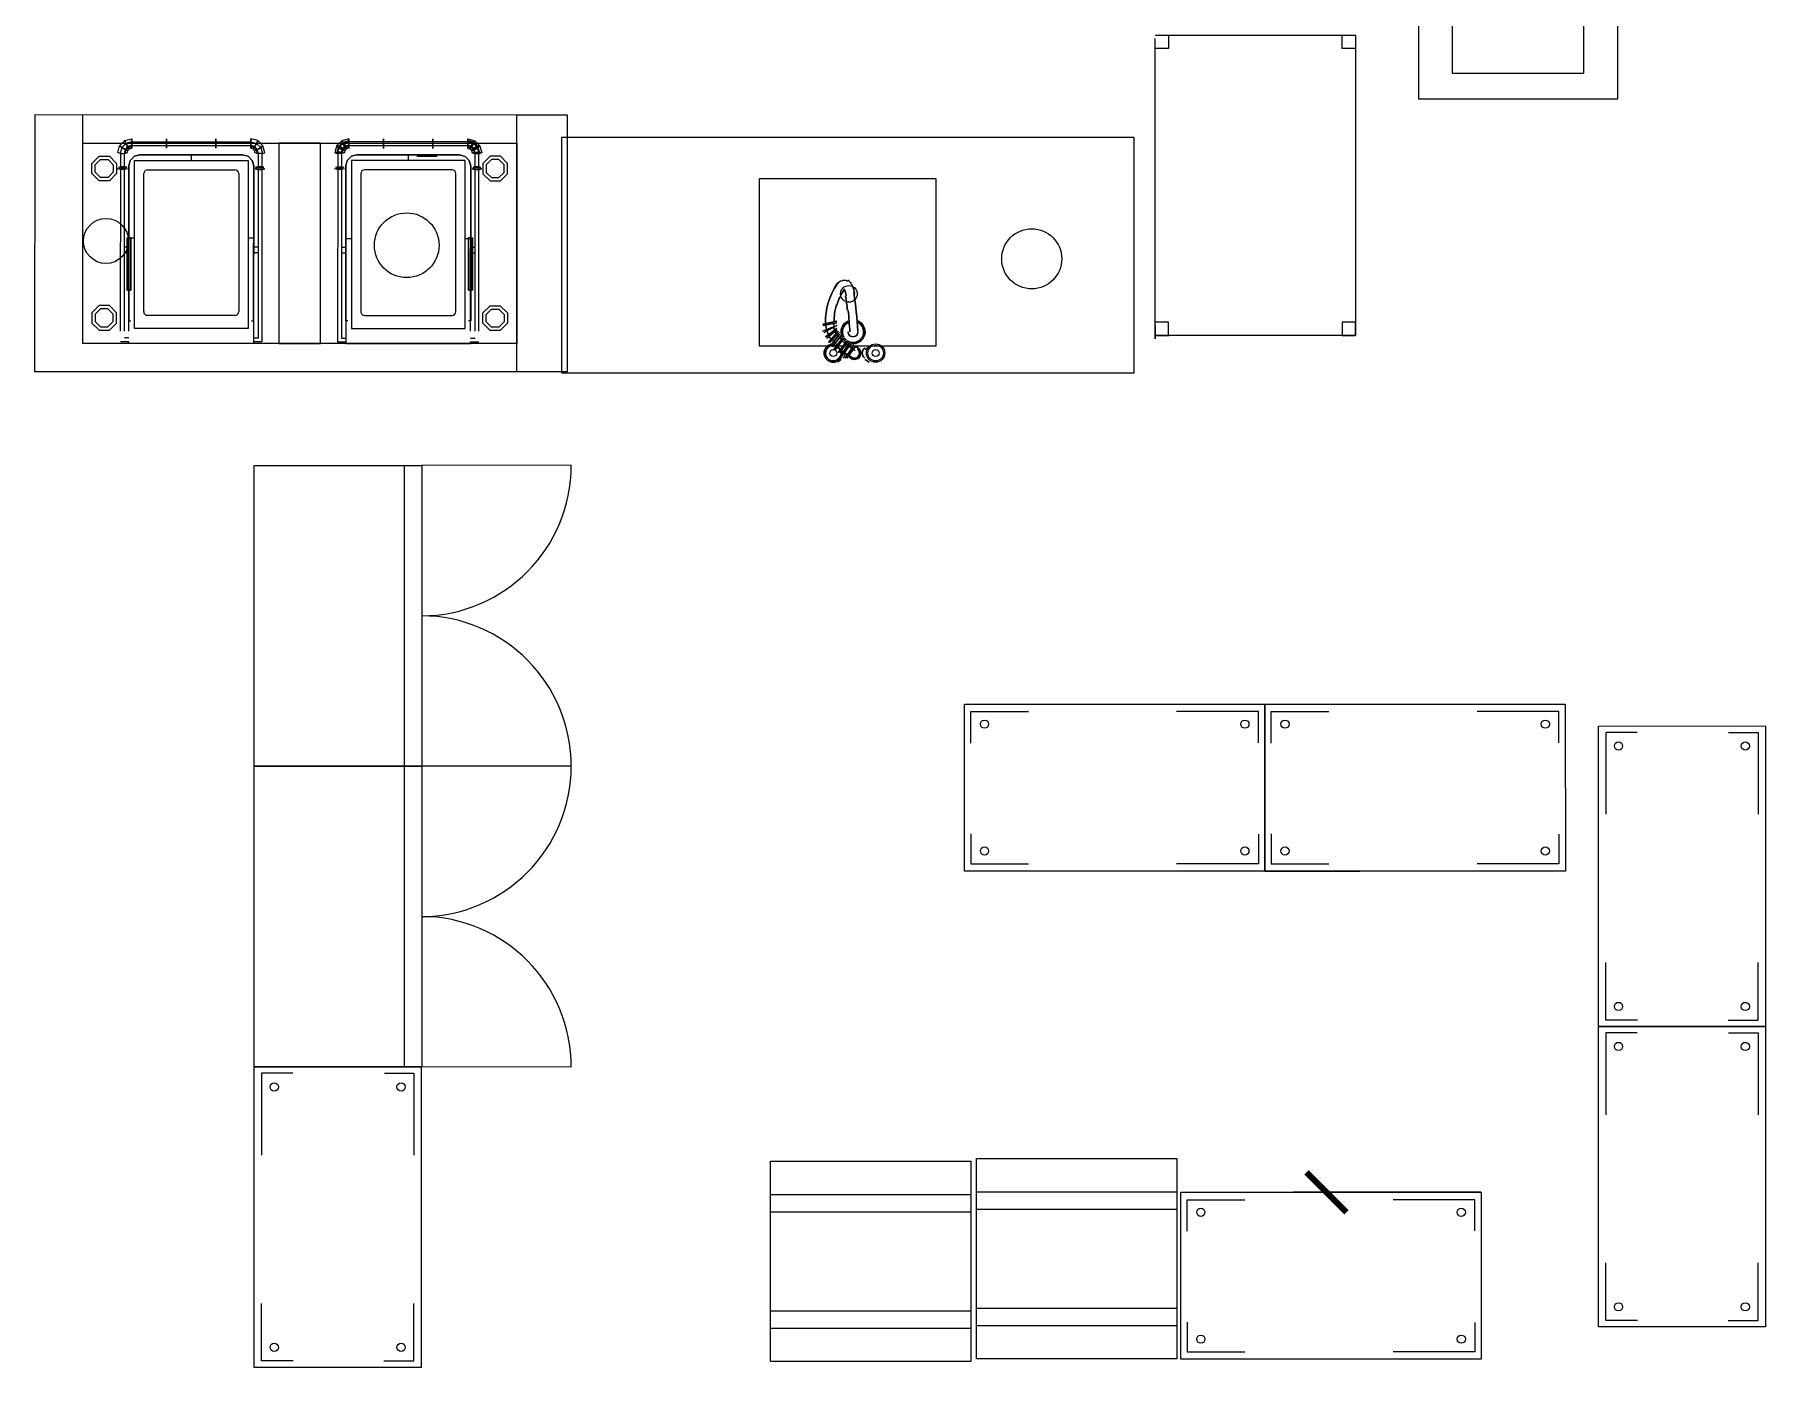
# Model space of a CAD drawing. Header units: millimetres. Extents: x -217756 to 263180, y 55413 to 130608.
# Drawn here: x -205318 to -200134, y 106903 to 110895 of the extents above; entities that cross this region are included whole.
import ezdxf

# ---------------------------------------------------------------- set-up
doc = ezdxf.new("R2010")
doc.units = ezdxf.units.MM
doc.layers.add('ТХ', color=7, linetype='Continuous')
doc.layers.add('ТХ_сантехника', color=132, linetype='Continuous')
doc.layers.add('ТХ_пищеблок', color=30, linetype='Continuous', lineweight=20)
doc.layers.add('ТХ_привязка ТХ', color=7, linetype='Continuous', true_color=0x163d5c)

# ---------------------------------------------------------------- blocks, each defined once
blk = doc.blocks.new('смеситель короткий')
for p, q in [((42, 21), (0, 25)), ((24.9, 13.6), (39.8, 13.6)), ((24.9, -13.6), (24.9, 13.6)), ((104.4, 11.1), (51.5, 17.7)), ((0, -25), (42, -21)), ((39.8, -13.6), (24.9, -13.6)), ((51.5, -17.7), (104.4, -11.1))]:
    blk.add_line(p, q)
for centre, major_axis, start_param, end_param in [((0, 0), (-17.7, 17.7), -0.785398, 2.356194), ((39.8, 0), (9.62, 9.62), 3.926991, 7.068583), ((40.1, 0), (-14.9, 14.9), -1.35736, -0.875625), ((40.1, 0), (14.9, 14.9), 4.498953, 6.496621), ((103, 0), (7.91, 7.91), 4.051589, 6.943986), ((40.1, 0), (14.9, 14.9), 4.017217, 4.498953)]:
    blk.add_ellipse(centre, major_axis=major_axis, ratio=1, start_param=start_param, end_param=end_param)
blk = doc.blocks.new('раковина')
at = {"layer": 'ТХ_сантехника'}
for points in [[(968510.2, -25225.6), (968510.4, -23804), (968010.4, -23804), (968010.2, -25225.6)], [(968425.2, -25160.6), (968425.4, -23869), (968095.4, -23869), (968095.2, -25160.6)]]:
    blk.add_lwpolyline(points, close=True, dxfattribs=at)
at = {"layer": 'ТХ_сантехника', "ltscale": 100, "xscale": -1, "rotation": 180}
blk.add_blockref('смеситель короткий', (968072.1, -24264.8), dxfattribs=at)
at = {"layer": 'ТХ_сантехника', "ltscale": 100}
blk.add_blockref('смеситель короткий', (968072.1, -24712.7), dxfattribs=at)
blk = doc.blocks.new('*U437')
at = {"layer": 'ТХ_пищеблок'}
for p, q in [((434410.7, -272062.6, -3.6), (435010.7, -272062.6, -3.6)), ((434410.7, -272114.1, -3.6), (435010.7, -272114.1, -3.6)), ((434410.7, -272411.1, -3.6), (435010.7, -272411.1, -3.6)), ((434410.7, -272462.6, -3.6), (435010.7, -272462.6, -3.6))]:
    blk.add_line(p, q, dxfattribs=at)
at = {"layer": 'ТХ_пищеблок', "elevation": -3.6, "flags": 128}
blk.add_lwpolyline([(434410.7, -272562.6), (434410.7, -271962.6), (435010.7, -271962.6), (435010.7, -272562.6)], close=True, dxfattribs=at)
blk = doc.blocks.new('*U438')
at = {"layer": 'ТХ_пищеблок'}
for p, q in [((434410.7, -272062.6, -3.6), (435010.7, -272062.6, -3.6)), ((434410.7, -272114.1, -3.6), (435010.7, -272114.1, -3.6)), ((434410.7, -272411.1, -3.6), (435010.7, -272411.1, -3.6)), ((434410.7, -272462.6, -3.6), (435010.7, -272462.6, -3.6))]:
    blk.add_line(p, q, dxfattribs=at)
at = {"layer": 'ТХ_пищеблок', "elevation": -3.6, "flags": 128}
blk.add_lwpolyline([(434410.7, -272562.6), (434410.7, -271962.6), (435010.7, -271962.6), (435010.7, -272562.6)], close=True, dxfattribs=at)
blk = doc.blocks.new('_ArchTick')
at = {"color": 0, "linetype": 'ByBlock', "const_width": 0.15}
blk.add_lwpolyline([(-0.5, -0.5), (0.5, 0.5)], dxfattribs=at)

msp = doc.modelspace()

# ---------------------------------------------------------------- linework, layer by layer
at = {"layer": 'ТХ_пищеблок'}
for p, q in [((-201961.9, 110893.5), (-201361.9, 110893.5)), ((-201961.9, 110893.5), (-201921.9, 110893.5)), ((-201961.9, 109983.5), (-201961.9, 110883.5)), ((-201961.9, 110843.5), (-201961.9, 110883.5)), ((-201921.9, 110893.5), (-201921.9, 110853.5)), ((-201401.9, 110893.4), (-201361.9, 110893.5)), ((-201401.9, 110853.4), (-201401.9, 110893.4)), ((-201361.9, 110893.5), (-201361.9, 109993.5)), ((-201361.9, 110893.5), (-201361.9, 110853.5)), ((-201921.9, 110853.5), (-201961.9, 110853.5)), ((-201361.9, 110853.5), (-201401.9, 110853.4)), ((-205317.4, 110655.4), (-205317.7, 109885.4)), ((-205317.4, 110655.4), (-203722.4, 110654.8)), ((-205173.5, 110570.4), (-205173.4, 110655.4)), ((-203873.7, 109884.9), (-203873.4, 110654.9)), ((-203873.4, 110654.9), (-203722.4, 110654.8)), ((-203722.4, 110654.8), (-203722.7, 109884.8)), ((-203722.4, 110654.8), (-203722.7, 109884.8)), ((-205173.7, 109970.4), (-205173.5, 110570.4)), ((-205173.5, 110570.4), (-203873.5, 110569.9)), ((-205026.3, 110573.8, -770.2), (-204670.7, 110573.7, -770.2)), ((-204585.9, 110570.2), (-204586.1, 109970.2)), ((-204461.1, 110570.1), (-204585.9, 110570.2)), ((-204461.3, 109970.1), (-204461.1, 110570.1)), ((-204020.7, 110573.5, -770.2), (-204376.3, 110573.6, -770.2)), ((-203873.5, 110569.9), (-203873.7, 109969.9)), ((-205145.9, 110509.4, 140), (-205124.2, 110531.1, 140)), ((-205135.9, 110505.3), (-205120.1, 110521.1)), ((-205124.2, 110531.1, 140), (-205093.6, 110531.1, 140)), ((-205120.1, 110521.1), (-205097.8, 110521.1)), ((-205097.8, 110521.1), (-205082, 110505.3)), ((-205093.6, 110531.1, 140), (-205072, 110509.4, 140)), ((-205060.1, 110007.2, -770.2), (-205059.9, 110540.3, -770.2)), ((-205048.9, 110007.2, -770.2), (-205048.7, 110540.3, -770.2)), ((-205031.2, 110518.2, -302.6), (-205035.5, 110501.9, -302.6)), ((-205035.5, 110501.9, -770.2), (-205031.2, 110518.2, -770.2)), ((-205018.6, 110530.8, -302.6), (-205031.2, 110518.2, -302.6)), ((-205031.2, 110518.2, -770.2), (-205018.6, 110530.8, -770.2)), ((-205026.3, 110562.6, -770.2), (-204670.7, 110562.5, -770.2)), ((-205018.9, 110015.1, -770.2), (-205018.7, 110518.4, -770.2)), ((-205018.7, 110518.4, -770.2), (-204678.3, 110518.3, -770.2)), ((-205002.2, 110535.2, -302.6), (-205018.6, 110530.8, -302.6)), ((-205018.6, 110530.8, -770.2), (-205002.2, 110535.2, -770.2)), ((-204694.8, 110535.1, -302.6), (-205002.2, 110535.2, -302.6)), ((-205002.2, 110535.2, -770.2), (-204694.8, 110535.1, -770.2)), ((-204848.5, 110535.1, -695.1), (-204848.5, 110518.3, -695.1)), ((-204678.4, 110530.7, -302.6), (-204694.8, 110535.1, -302.6)), ((-204694.8, 110535.1, -770.2), (-204678.4, 110530.7, -770.2)), ((-204678.3, 110518.3, -770.2), (-204678.5, 110015, -770.2)), ((-204665.8, 110518.1, -302.6), (-204678.4, 110530.7, -302.6)), ((-204678.4, 110530.7, -770.2), (-204665.8, 110518.1, -770.2)), ((-204661.5, 110501.7, -302.6), (-204665.8, 110518.1, -302.6)), ((-204665.8, 110518.1, -770.2), (-204661.5, 110501.7, -770.2)), ((-204648.3, 110540.1, -770.2), (-204648.5, 109986.4, -770.2)), ((-204637.1, 110540.1, -770.2), (-204637.3, 109975.2, -770.2)), ((-204409.9, 110540, -770.2), (-204410.1, 109975.1, -770.2)), ((-204398.7, 110540, -770.2), (-204398.9, 109986.3, -770.2)), ((-204385.5, 110501.6, -302.6), (-204381.2, 110518, -302.6)), ((-204381.2, 110518, -770.2), (-204385.5, 110501.6, -770.2)), ((-204381.2, 110518, -302.6), (-204368.6, 110530.6, -302.6)), ((-204368.6, 110530.6, -770.2), (-204381.2, 110518, -770.2)), ((-204020.7, 110562.3, -770.2), (-204376.3, 110562.4, -770.2)), ((-204368.7, 110518.2, -770.2), (-204368.9, 110014.9, -770.2)), ((-204028.3, 110518, -770.2), (-204368.7, 110518.2, -770.2)), ((-204368.6, 110530.6, -302.6), (-204352.2, 110535, -302.6)), ((-204352.2, 110535, -770.2), (-204368.6, 110530.6, -770.2)), ((-204352.2, 110535, -302.6), (-204044.8, 110534.8, -302.6)), ((-204044.8, 110534.8, -770.2), (-204352.2, 110535, -770.2)), ((-204198.5, 110534.9, -695.1), (-204198.5, 110518.1, -695.1)), ((-204044.8, 110534.8, -302.6), (-204028.4, 110530.4, -302.6)), ((-204028.4, 110530.4, -770.2), (-204044.8, 110534.8, -770.2)), ((-204028.5, 110014.7, -770.2), (-204028.3, 110518, -770.2)), ((-204028.4, 110530.4, -302.6), (-204015.8, 110517.9, -302.6)), ((-204015.8, 110517.9, -770.2), (-204028.4, 110530.4, -770.2)), ((-204015.8, 110517.9, -302.6), (-204011.5, 110501.5, -302.6)), ((-204011.5, 110501.5, -770.2), (-204015.8, 110517.9, -770.2)), ((-203998.5, 110006.8, -770.2), (-203998.3, 110539.9, -770.2)), ((-203987.3, 110006.8, -770.2), (-203987.1, 110539.9, -770.2)), ((-203953.4, 110530.6, 140), (-203975, 110509, 140)), ((-203949.2, 110520.6), (-203965, 110504.8)), ((-203922.8, 110530.6, 140), (-203953.4, 110530.6, 140)), ((-203926.9, 110520.6), (-203949.2, 110520.6)), ((-203911.1, 110504.8), (-203926.9, 110520.6)), ((-203901.1, 110509, 140), (-203922.8, 110530.6, 140)), ((-205145.9, 110478.8, 140), (-205145.9, 110509.4, 140)), ((-205124.2, 110457.2, 140), (-205145.9, 110478.8, 140)), ((-205135.9, 110483), (-205135.9, 110505.3)), ((-205120.1, 110467.2), (-205135.9, 110483)), ((-205097.8, 110467.2), (-205120.1, 110467.2)), ((-205082, 110482.9), (-205097.8, 110467.2)), ((-205072, 110478.8, 140), (-205093.6, 110457.2, 140)), ((-205082, 110505.3), (-205082, 110482.9)), ((-205072, 110509.4, 140), (-205072, 110478.8, 140)), ((-205035.5, 110501.9, -302.6), (-205035.7, 110038.1, -302.6)), ((-205035.7, 110007.2, -770.2), (-205035.5, 110501.9, -770.2)), ((-204990.9, 110065.5, -770.2), (-204990.8, 110479.2, -770.2)), ((-204979.6, 110490.4, -770.2), (-204717.5, 110490.3, -770.2)), ((-204706.3, 110479.1, -770.2), (-204706.4, 110065.4, -770.2)), ((-204661.5, 110501.7, -770.2), (-204661.7, 109970.2, -770.2)), ((-204661.6, 110037.9, -302.6), (-204661.5, 110501.7, -302.6)), ((-204385.7, 110037.8, -302.6), (-204385.5, 110501.6, -302.6)), ((-204385.5, 110501.6, -770.2), (-204385.7, 109970.1, -770.2)), ((-204340.8, 110478.9, -770.2), (-204340.9, 110065.3, -770.2)), ((-204067.5, 110490, -770.2), (-204329.6, 110490.1, -770.2)), ((-204056.4, 110065.1, -770.2), (-204056.3, 110478.8, -770.2)), ((-204011.7, 110006.8, -770.2), (-204011.5, 110501.5, -770.2)), ((-204011.5, 110501.5, -302.6), (-204011.6, 110037.7, -302.6)), ((-203975, 110509, 140), (-203975.1, 110478.4, 140)), ((-203975.1, 110478.4, 140), (-203953.4, 110456.7, 140)), ((-203965, 110504.8), (-203965.1, 110482.5)), ((-203965.1, 110482.5), (-203949.3, 110466.7)), ((-203949.3, 110466.7), (-203926.9, 110466.7)), ((-203926.9, 110466.7), (-203911.1, 110482.5)), ((-203922.8, 110456.7, 140), (-203901.1, 110478.3, 140)), ((-203911.1, 110482.5), (-203911.1, 110504.8)), ((-203901.1, 110478.3, 140), (-203901.1, 110509, 140)), ((-205093.6, 110457.2, 140), (-205124.2, 110457.2, 140)), ((-203953.4, 110456.7, 140), (-203922.8, 110456.7, 140)), ((-205035.6, 110258.4, -770.2), (-205048.8, 110258.4, -770.2)), ((-205018.8, 110285.2, -770.2), (-205035.6, 110285.2, -770.2)), ((-204661.6, 110285, -770.2), (-204678.4, 110285, -770.2)), ((-204648.4, 110258.2, -770.2), (-204661.6, 110258.2, -770.2)), ((-204398.8, 110258.1, -770.2), (-204385.6, 110258.1, -770.2)), ((-204385.6, 110284.9, -770.2), (-204368.8, 110284.9, -770.2)), ((-204028.4, 110284.8, -770.2), (-204011.6, 110284.8, -770.2)), ((-205035.6, 110241.6, -770.2), (-205048.8, 110241.6, -770.2)), ((-204648.4, 110241.4, -770.2), (-204661.6, 110241.4, -770.2)), ((-204398.8, 110241.3, -770.2), (-204385.6, 110241.3, -770.2)), ((-204011.6, 110258, -770.2), (-203998.4, 110258, -770.2)), ((-204011.6, 110241.2, -770.2), (-203998.4, 110241.2, -770.2)), ((-205146, 110061.9, 140), (-205146.1, 110031.3, 140)), ((-205124.4, 110083.5, 140), (-205146, 110061.9, 140)), ((-205136, 110057.8), (-205136.1, 110035.4)), ((-205120.3, 110073.5), (-205136, 110057.8)), ((-205093.8, 110083.5, 140), (-205124.4, 110083.5, 140)), ((-205097.9, 110073.5), (-205120.3, 110073.5)), ((-205082.1, 110057.7), (-205097.9, 110073.5)), ((-205072.1, 110061.9, 140), (-205093.8, 110083.5, 140)), ((-205082.1, 110035.4), (-205082.1, 110057.7)), ((-205072.1, 110031.3, 140), (-205072.1, 110061.9, 140)), ((-204717.6, 110054.2, -770.2), (-204979.7, 110054.3, -770.2)), ((-204329.7, 110054.1, -770.2), (-204067.6, 110054, -770.2)), ((-203975.2, 110061.5, 140), (-203953.6, 110083.1, 140)), ((-203975.2, 110030.8, 140), (-203975.2, 110061.5, 140)), ((-203965.2, 110057.3), (-203949.4, 110073.1)), ((-203965.2, 110035), (-203965.2, 110057.3)), ((-203953.6, 110083.1, 140), (-203922.9, 110083.1, 140)), ((-203949.4, 110073.1), (-203927.1, 110073.1)), ((-203927.1, 110073.1), (-203911.3, 110057.3)), ((-203922.9, 110083.1, 140), (-203901.3, 110061.4, 140)), ((-203911.3, 110057.3), (-203911.3, 110035)), ((-203901.3, 110061.4, 140), (-203901.3, 110030.8, 140)), ((-205146.1, 110031.3, 140), (-205124.4, 110009.6, 140)), ((-205136.1, 110035.4), (-205120.3, 110019.6)), ((-205124.4, 110009.6, 140), (-205093.8, 110009.6, 140)), ((-205120.3, 110019.6), (-205097.9, 110019.6)), ((-205097.9, 110019.6), (-205082.1, 110035.4)), ((-205093.8, 110009.6, 140), (-205072.1, 110031.3, 140)), ((-205035.7, 110038.1, -302.6), (-205029.6, 110038.1, -302.6)), ((-204678.5, 110015, -770.2), (-205018.9, 110015.1, -770.2)), ((-204667.8, 110037.9, -302.6), (-204661.6, 110037.9, -302.6)), ((-204379.6, 110037.8, -302.6), (-204385.7, 110037.8, -302.6)), ((-204368.9, 110014.9, -770.2), (-204028.5, 110014.7, -770.2)), ((-204011.6, 110037.7, -302.6), (-204017.8, 110037.7, -302.6)), ((-203953.6, 110009.2, 140), (-203975.2, 110030.8, 140)), ((-203949.4, 110019.2), (-203965.2, 110035)), ((-203923, 110009.2, 140), (-203953.6, 110009.2, 140)), ((-203927.1, 110019.2), (-203949.4, 110019.2)), ((-203911.3, 110035), (-203927.1, 110019.2)), ((-203901.3, 110030.8, 140), (-203923, 110009.2, 140)), ((-201921.9, 110033.4), (-201961.9, 110033.5)), ((-201961.9, 110023.5), (-201961.9, 109983.5)), ((-201921.9, 109993.4), (-201921.9, 110033.4)), ((-201401.9, 110033.5), (-201401.9, 109993.5)), ((-201361.9, 110033.5), (-201401.9, 110033.5)), ((-201361.9, 109993.5), (-201361.9, 110033.5)), ((-203873.7, 109969.9), (-205173.7, 109970.4)), ((-205035.7, 109975.3, -770.2), (-205060.1, 109975.4, -770.2)), ((-205035.7, 109986.5, -770.2), (-205048.9, 109986.5, -770.2)), ((-205035.7, 109970.3, -770.2), (-205035.7, 109975.3, -770.2)), ((-204661.7, 109970.2, -770.2), (-205035.7, 109970.3, -770.2)), ((-204648.5, 109986.4, -770.2), (-204661.7, 109986.4, -770.2)), ((-204637.3, 109975.2, -770.2), (-204661.7, 109975.2, -770.2)), ((-204586.1, 109970.2), (-204461.3, 109970.1)), ((-204410.1, 109975.1, -770.2), (-204385.7, 109975.1, -770.2)), ((-204398.9, 109986.3, -770.2), (-204385.7, 109986.3, -770.2)), ((-204385.7, 109970.1, -770.2), (-204011.7, 109969.9, -770.2)), ((-204011.7, 109986.2, -770.2), (-203998.5, 109986.1, -770.2)), ((-204011.7, 109975, -770.2), (-203987.3, 109974.9, -770.2)), ((-204011.7, 109969.9, -770.2), (-204011.7, 109975, -770.2)), ((-201961.9, 109993.5), (-201921.9, 109993.4)), ((-201361.9, 109993.5), (-201961.9, 109993.5)), ((-201401.9, 109993.5), (-201361.9, 109993.5)), ((-203722.7, 109884.8), (-205317.7, 109885.4))]:
    msp.add_line(p, q, dxfattribs=at)
at = {"layer": 'ТХ_пищеблок', "extrusion": (1, -0.000380247, 0)}
for p, q in [((-205026.5, 110578.3, -144.1), (-205026.5, 110583.3, -157.7)), ((-205026.5, 110583.3, -157.7), (-205026.5, 110573.9, -168.8)), ((-205026.5, 110573.9, -168.8), (-205026.5, 110559.7, -166.3)), ((-204376.5, 110578.1, -144.1), (-204376.5, 110583, -157.7)), ((-204376.5, 110583, -157.7), (-204376.5, 110573.7, -168.8)), ((-204376.5, 110563.8, -141.6), (-204376.5, 110578.1, -144.1)), ((-204376.5, 110573.7, -168.8), (-204376.5, 110559.4, -166.3)), ((-204272.3, 110576.5, -146), (-204272.3, 110580.6, -157.3)), ((-204272.3, 110580.6, -157.3), (-204272.3, 110572.8, -166.5)), ((-204272.3, 110564.6, -143.9), (-204272.3, 110576.5, -146)), ((-204272.3, 110572.8, -166.5), (-204272.3, 110560.9, -164.4)), ((-205026.5, 110559.7, -166.3), (-205026.5, 110554.7, -152.7)), ((-204376.5, 110554.5, -152.7), (-204376.5, 110563.8, -141.6)), ((-204376.5, 110559.4, -166.3), (-204376.5, 110554.5, -152.7)), ((-204272.3, 110556.8, -153.1), (-204272.3, 110564.6, -143.9)), ((-204272.3, 110560.9, -164.4), (-204272.3, 110556.8, -153.1))]:
    msp.add_line(p, q, dxfattribs=at)
at = {"layer": 'ТХ_пищеблок', "extrusion": (-1, 0.000380247, 0)}
for p, q in [((-204774.7, 110564.8, -143.9), (-204774.6, 110576.7, -146)), ((-204774.6, 110573, -166.5), (-204774.7, 110561.1, -164.4)), ((-204774.6, 110576.7, -146), (-204774.6, 110580.8, -157.3)), ((-204670.5, 110578.2, -144.1), (-204670.5, 110583.1, -157.7)), ((-204670.5, 110563.9, -141.6), (-204670.5, 110578.2, -144.1)), ((-204670.5, 110573.8, -168.8), (-204670.5, 110559.5, -166.3)), ((-204020.5, 110577.9, -144.1), (-204020.5, 110582.9, -157.7)), ((-204020.5, 110582.9, -157.7), (-204020.5, 110573.6, -168.8)), ((-204020.5, 110563.7, -141.6), (-204020.5, 110577.9, -144.1)), ((-204020.5, 110573.6, -168.8), (-204020.5, 110559.3, -166.3)), ((-204774.7, 110561.1, -164.4), (-204774.7, 110557, -153.1)), ((-204670.5, 110559.5, -166.3), (-204670.5, 110554.6, -152.7)), ((-204020.5, 110554.3, -152.7), (-204020.5, 110563.7, -141.6)), ((-204020.5, 110559.3, -166.3), (-204020.5, 110554.3, -152.7))]:
    msp.add_line(p, q, dxfattribs=at)
at = {"layer": 'ТХ_пищеблок', "extrusion": (-0.00037447, -0.984808, 0.173648)}
for p, q in [((-205068.9, 110493.2, -141.8), (-205061.7, 110495.4, -129.5)), ((-205061.7, 110491.1, -154.2), (-205068.9, 110493.2, -141.8)), ((-205065.6, 110497.8, -142.7), (-205059.6, 110499.6, -132.4)), ((-205059.6, 110496, -152.9), (-205065.6, 110497.8, -142.7)), ((-205061.7, 110495.4, -129.5), (-205047.2, 110495.4, -129.5)), ((-205047.2, 110491.1, -154.2), (-205061.7, 110491.1, -154.2)), ((-205059.6, 110499.6, -132.4), (-205047.5, 110499.6, -132.4)), ((-205047.5, 110496, -152.9), (-205059.6, 110496, -152.9)), ((-205047.5, 110499.6, -132.4), (-205041.5, 110497.8, -142.7)), ((-205041.5, 110497.8, -142.7), (-205047.5, 110496, -152.9)), ((-205047.2, 110495.4, -129.5), (-205039.9, 110493.2, -141.8)), ((-205039.9, 110493.2, -141.8), (-205047.2, 110491.1, -154.2)), ((-204649.8, 110495.3, -129.5), (-204657.1, 110493.1, -141.8)), ((-204657.1, 110493.1, -141.8), (-204649.8, 110490.9, -154.2)), ((-204649.5, 110499.5, -132.4), (-204655.6, 110497.7, -142.7)), ((-204655.6, 110497.7, -142.7), (-204649.5, 110495.9, -152.9)), ((-204635.4, 110495.3, -129.5), (-204649.8, 110495.3, -129.5)), ((-204649.8, 110490.9, -154.2), (-204635.4, 110490.9, -154.2)), ((-204637.5, 110499.5, -132.4), (-204649.5, 110499.5, -132.4)), ((-204649.5, 110495.9, -152.9), (-204637.5, 110495.8, -152.9)), ((-204631.4, 110497.7, -142.7), (-204637.5, 110499.5, -132.4)), ((-204637.5, 110495.8, -152.9), (-204631.4, 110497.7, -142.7)), ((-204628.1, 110493.1, -141.8), (-204635.4, 110495.3, -129.5)), ((-204635.4, 110490.9, -154.2), (-204628.1, 110493.1, -141.8)), ((-204418.9, 110493, -141.8), (-204411.7, 110495.2, -129.5)), ((-204411.7, 110490.8, -154.2), (-204418.9, 110493, -141.8)), ((-204415.6, 110497.6, -142.7), (-204409.6, 110499.4, -132.4)), ((-204409.6, 110495.8, -152.9), (-204415.6, 110497.6, -142.7)), ((-204411.7, 110495.2, -129.5), (-204397.2, 110495.2, -129.5)), ((-204397.2, 110490.8, -154.2), (-204411.7, 110490.8, -154.2)), ((-204409.6, 110499.4, -132.4), (-204397.5, 110499.4, -132.4)), ((-204397.5, 110495.8, -152.9), (-204409.6, 110495.8, -152.9)), ((-204397.5, 110499.4, -132.4), (-204391.5, 110497.6, -142.7)), ((-204391.5, 110497.6, -142.7), (-204397.5, 110495.8, -152.9)), ((-204397.2, 110495.2, -129.5), (-204389.9, 110493, -141.8)), ((-204389.9, 110493, -141.8), (-204397.2, 110490.8, -154.2)), ((-203999.8, 110495, -129.5), (-204007.1, 110492.8, -141.8)), ((-204007.1, 110492.8, -141.8), (-203999.8, 110490.7, -154.2)), ((-203999.5, 110499.2, -132.4), (-204005.6, 110497.4, -142.7)), ((-204005.6, 110497.4, -142.7), (-203999.5, 110495.6, -152.9)), ((-203985.4, 110495, -129.5), (-203999.8, 110495, -129.5)), ((-203999.8, 110490.7, -154.2), (-203985.4, 110490.7, -154.2)), ((-203987.5, 110499.2, -132.4), (-203999.5, 110499.2, -132.4)), ((-203999.5, 110495.6, -152.9), (-203987.5, 110495.6, -152.9)), ((-203981.4, 110497.4, -142.7), (-203987.5, 110499.2, -132.4)), ((-203987.5, 110495.6, -152.9), (-203981.4, 110497.4, -142.7)), ((-203978.1, 110492.8, -141.8), (-203985.4, 110495, -129.5)), ((-203985.4, 110490.7, -154.2), (-203978.1, 110492.8, -141.8))]:
    msp.add_line(p, q, dxfattribs=at)
at = {"layer": 'ТХ_пищеблок', "ltscale": 500}
for p, q in [((-203710.6, 109605.3, 0.3), (-204158, 109604.3, 0.3)), ((-203710.6, 108704.7, 0.3), (-204158, 108703.7, 0.3)), ((-203709.9, 108703.3, 0.3), (-204158, 108703.7, 0.3)), ((-203709.9, 107802.7, 0.3), (-204158, 107803.1, 0.3))]:
    msp.add_line(p, q, dxfattribs=at)
at = {"layer": 'ТХ_пищеблок', "extrusion": (-0.000470712, -6.19742e-05, 1)}
for p, q in [((-202532.8, 108389.9, -0.7), (-202532.8, 108889.9, -0.7)), ((-202532.8, 108889.9, -0.7), (-201633, 108889.9, 0)), ((-201633, 108889.9, 0), (-201632.8, 108389.9, -0.7)), ((-201632.9, 108389.9, -0.4), (-201632.9, 108889.9, -0.4)), ((-201632.9, 108889.9, -0.4), (-200733.2, 108889.9, 0.3)), ((-200733.2, 108889.9, 0.3), (-200732.9, 108389.9, -0.4)), ((-201632.8, 108389.9, -0.7), (-202532.8, 108389.9, -0.7)), ((-200732.9, 108389.9, -0.4), (-201632.9, 108389.9, -0.4)), ((-201884.9, 106927.8, -0.7), (-201884.9, 107427.8, -0.7)), ((-201884.9, 107427.8, -0.7), (-200985.1, 107427.8, 0)), ((-200985.1, 107427.8, 0), (-200984.9, 106927.8, -0.7)), ((-200984.9, 106927.8, -0.7), (-201884.9, 106927.8, -0.7))]:
    msp.add_line(p, q, dxfattribs=at)
at = {"layer": 'ТХ_пищеблок', "extrusion": (6.1974e-05, -0.000470712, 1)}
for p, q in [((-200633.9, 108824.2, 0.7), (-200133.9, 108824.4)), ((-200633.9, 107924.4), (-200633.9, 108824.2, 0.7)), ((-200133.9, 108824.4), (-200133.9, 107924.4)), ((-200633.9, 107924.3, 0.4), (-200133.9, 107924.6, -0.4)), ((-200133.9, 107924.4), (-200633.9, 107924.4)), ((-200633.9, 107024.6, -0.4), (-200633.9, 107924.3, 0.4)), ((-200133.9, 107924.6, -0.4), (-200133.9, 107024.6, -0.4)), ((-204660, 107803.1, 0.3), (-204160, 107803.4, -0.4)), ((-204660, 106903.4, -0.4), (-204660, 107803.1, 0.3)), ((-204160, 107803.4, -0.4), (-204160, 106903.4, -0.4)), ((-200133.9, 107024.6, -0.4), (-200633.9, 107024.6, -0.4)), ((-204160, 106903.4, -0.4), (-204660, 106903.4, -0.4))]:
    msp.add_line(p, q, dxfattribs=at)
at = {"layer": 'ТХ_пищеблок', "color": 132}
for points in [[(-202024.9, 110587.3), (-203739.9, 110587.3), (-203739.9, 109882.3), (-202024.9, 109882.3)], [(-203147.4, 109963.4), (-202617.4, 109963.4), (-202617.4, 110463.4), (-203147.4, 110463.4)]]:
    msp.add_lwpolyline(points, close=True, dxfattribs=at)
at = {"layer": 'ТХ_пищеблок', "color": 132, "lineweight": 0}
for points in [[(-202915.1, 110147.8, -0.098402), (-202903.3, 110158.1, 0.098402), (-202914.6, 110146.7, 0.153885), (-202948.9, 110030.8, -0.153885), (-202915.1, 110147.8)], [(-202871.5, 109928.6, -0.016359), (-202891.2, 109941.5, 0.016359), (-202870.2, 109928.8, 1.000109), (-202854.1, 109953.7, -1.000109), (-202871.5, 109928.6)]]:
    msp.add_lwpolyline(points, format="xyb", dxfattribs=at)
for points in [[(-202882.4, 110156.7, 0.263202), (-202901.1, 110156.7, -0.263202)], [(-202872.1, 110149.4, 0.128446), (-202881.7, 110159.4, -0.128446)], [(-202893.5, 110129.9, 0.086562), (-202914.5, 110084.3, -0.086562)], [(-202887.1, 110112.6, 0.048642), (-202892.8, 110133.6, -0.048642)], [(-202883.2, 110070, 0.021688), (-202888.9, 110111.7, -0.021688)], [(-202861.6, 110119.4, 0.076793), (-202871.3, 110148.1, -0.076793)], [(-202852.5, 110007.3, 0.030153), (-202864.3, 110121.7, -0.030153)], [(-202916, 110085.3, 0.073497), (-202923.5, 110034.6, -0.073497)], [(-202876, 110004.8, 0.008531), (-202880.8, 110068.4, -0.008531)], [(-202948.7, 110028.9, 0.043708), (-202946.4, 110013.2, -0.043708)], [(-202945.4, 110009.5, 0.038822), (-202940.6, 109996.3, -0.038822)], [(-202882.4, 110036.9, 0.423103), (-202898.1, 109987.8, -0.423103)], [(-202881.2, 110032.8, 0.413779), (-202894.5, 109990, -0.413779)], [(-202883.3, 109977.9, 1.108707), (-202855.4, 110034.5, -1.108707)], [(-202881.2, 110004.8, 1.000049), (-202851.6, 110004.8, -1.000049)], [(-202872.4, 109969.3, 0.921844), (-202854.8, 110038.8, -0.921844)], [(-202924.5, 109968.8, 3.349514), (-202900, 109951.2, -3.349514)], [(-202928.2, 109964.4, 2.5734), (-202902.8, 109945.9, -2.5734)], [(-202938.9, 109992.8, 0.030446), (-202933.3, 109983.4, -0.030446)], [(-202928.7, 109981.3, 0.021049), (-202922.1, 109973.2, -0.021049)], [(-202913.4, 109961.1, 0.121122), (-202924, 109964.5, -0.121122)], [(-202919.6, 109970.4, 0.020071), (-202912.4, 109963.3, -0.020071)], [(-202912.4, 109957.8, 0.006867), (-202904.9, 109951.8, -0.006867)], [(-202904.3, 109950.5, 0.111571), (-202910.3, 109958.8, -0.111571)], [(-202901.9, 109949.4, 0.006878), (-202894.2, 109943.7, -0.006878)], [(-202895.8, 109984.1, 0.071236), (-202888.8, 109976.6, -0.071236)], [(-202892.7, 109987.1, 0.075801), (-202886.3, 109980, -0.075801)], [(-202885.6, 109974.4, 0.071497), (-202876.2, 109970.2, -0.071497)], [(-202880, 109934.5, 1.879148), (-202861.7, 109960.3, -1.879148)], [(-202879, 109932.5, 1.639573), (-202859.5, 109960.2, -1.639573)], [(-202831.2, 109956.6, 0.502962), (-202831.2, 109926, -0.502962)], [(-202897.4, 109926, 0.232603), (-202889.7, 109940.9, -0.232603)], [(-202881.1, 109939.3, 0.039911), (-202880.5, 109936.3, -0.039911)]]:
    msp.add_lwpolyline(points, format="xyb", close=True, dxfattribs=at)
for points in [[(-202915.1, 110036.5), (-202957.4, 110028)], [(-202957.4, 110023.8), (-202915.1, 110032.3)], [(-202915.1, 110023.8), (-202957.4, 110006.9), (-202915.1, 110023.8), (-202953.1, 110002.6)], [(-202915.1, 110015.3), (-202948.9, 109989.9)], [(-202944.7, 109985.7), (-202915.1, 110011.1)], [(-202910.8, 110006.9), (-202940.4, 109973)], [(-202936.2, 109973), (-202906.6, 110002.6)], [(-202923.5, 110028), (-202923.5, 110023.8)], [(-202923.5, 110019.6), (-202923.5, 110015.3), (-202919.3, 110011.1), (-202923.5, 110015.3)], [(-202919.3, 110006.9), (-202919.3, 110002.6), (-202915.1, 109998.4), (-202910.8, 109994.2), (-202910.8, 109989.9), (-202910.8, 109994.2), (-202915.1, 109998.4), (-202919.3, 110002.6)], [(-202906.6, 109998.4), (-202932, 109964.6)], [(-202927.7, 109960.3), (-202902.4, 109994.2)], [(-202898.1, 109985.7), (-202923.5, 109951.9)], [(-202919.3, 109951.9), (-202893.9, 109985.7)], [(-202885.4, 109977.3), (-202910.8, 109943.4)], [(-202906.6, 109985.7), (-202902.4, 109985.7), (-202902.4, 109981.5), (-202902.4, 109985.7)], [(-202906.6, 109943.4), (-202881.2, 109977.3)], [(-202877, 109973), (-202902.4, 109934.9)], [(-202898.1, 109977.3), (-202893.9, 109973), (-202889.7, 109973), (-202893.9, 109973)], [(-202898.1, 109934.9), (-202872.7, 109968.8)], [(-202889.7, 109968.8), (-202881.2, 109964.6)], [(-202864.3, 109964.6), (-202889.7, 109926.5)], [(-202885.4, 109926.5), (-202860, 109960.3)], [(-202868.5, 109956.1), (-202860, 109947.6), (-202868.5, 109956.1), (-202877, 109960.3)], [(-202830.4, 109951.9), (-202817.7, 109960.3)], [(-202902.4, 109922.2), (-202910.8, 109913.8)], [(-202830.4, 109922.2), (-202817.7, 109913.8)]]:
    msp.add_lwpolyline(points, close=True, dxfattribs=at)
for points in [[(-202957.4, 110028), (-202957.4, 110028)], [(-202957.4, 110028), (-202957.4, 110028)], [(-202953.1, 110006.9), (-202953.1, 110006.9)], [(-202953.1, 110006.9), (-202953.1, 110006.9)], [(-202915.1, 110032.3), (-202915.1, 110032.3)], [(-202915.1, 110032.3), (-202915.1, 110032.3)], [(-202915.1, 110023.8), (-202915.1, 110023.8)], [(-202915.1, 110023.8), (-202915.1, 110023.8)], [(-202915.1, 110015.3), (-202915.1, 110015.3)], [(-202915.1, 110015.3), (-202915.1, 110015.3)], [(-202910.8, 110002.6), (-202910.8, 110002.6)], [(-202910.8, 110002.6), (-202910.8, 110002.6)], [(-202948.9, 109985.7), (-202948.9, 109985.7)], [(-202948.9, 109985.7), (-202948.9, 109985.7)], [(-202940.4, 109973), (-202940.4, 109973)], [(-202940.4, 109973), (-202940.4, 109973)], [(-202932, 109960.3), (-202932, 109960.3)], [(-202932, 109960.3), (-202932, 109960.3)], [(-202919.3, 109951.9), (-202919.3, 109951.9)], [(-202919.3, 109951.9), (-202919.3, 109951.9)], [(-202902.4, 109994.2), (-202902.4, 109994.2)], [(-202902.4, 109994.2), (-202902.4, 109994.2)], [(-202893.9, 109985.7), (-202893.9, 109985.7)], [(-202893.9, 109985.7), (-202893.9, 109985.7)], [(-202885.4, 109977.3), (-202885.4, 109977.3)], [(-202885.4, 109977.3), (-202885.4, 109977.3)], [(-202872.7, 109968.8), (-202872.7, 109968.8)], [(-202872.7, 109968.8), (-202872.7, 109968.8)], [(-202864.3, 109960.3), (-202864.3, 109960.3)], [(-202864.3, 109960.3), (-202864.3, 109960.3)], [(-202910.8, 109943.4), (-202910.8, 109943.4)], [(-202910.8, 109943.4), (-202910.8, 109943.4)], [(-202898.1, 109934.9), (-202898.1, 109934.9)], [(-202898.1, 109934.9), (-202898.1, 109934.9)], [(-202889.7, 109926.5), (-202889.7, 109926.5)], [(-202889.7, 109926.5), (-202889.7, 109926.5)]]:
    msp.add_lwpolyline(points, dxfattribs=at)
at = {"layer": 'ТХ_пищеблок', "ltscale": 0.1, "elevation": 0.3}
for points in [[(-204660, 108703.7), (-204660, 109604.3), (-204158, 109604.3), (-204158, 108703.7)], [(-204158, 109604.3), (-204158, 108703.7), (-204210, 108703.7), (-204210, 109604.3)], [(-204660, 107803.1), (-204660, 108703.7), (-204158, 108703.7), (-204158, 107803.1)], [(-204158, 108703.7), (-204158, 107803.1), (-204210, 107803.1), (-204210, 108703.7)]]:
    msp.add_lwpolyline(points, close=True, dxfattribs=at)
at = {"layer": 'ТХ_пищеблок', "extrusion": (-0.000470712, -6.19742e-05, 1)}
for points, elevation in [([(-202513.6, 108773.1), (-202513.6, 108867.8), (-202341, 108867.8)], 87.9), ([(-201651.9, 108774.2), (-201651.9, 108867.8), (-201897.2, 108867.8)], 87.5), ([(-201613.7, 108773.1), (-201613.7, 108867.8), (-201441.1, 108867.8)], 87.8), ([(-200752.1, 108774.2), (-200752.1, 108867.8), (-200997.3, 108867.8)], 87.4), ([(-202513.6, 108501.2), (-202513.6, 108412), (-202341, 108412)], 87.9), ([(-201651.9, 108499.9), (-201651.9, 108412), (-201897.2, 108412)], 87.5), ([(-201613.7, 108501.2), (-201613.7, 108412), (-201441.1, 108412)], 87.8), ([(-200752.1, 108499.9), (-200752.1, 108412), (-200997.3, 108412)], 87.4), ([(-201865.7, 107311), (-201865.7, 107405.7), (-201693.1, 107405.7)], 87.7), ([(-201004, 107312.1), (-201004, 107405.7), (-201249.2, 107405.7)], 87.2), ([(-201865.7, 107039.1), (-201865.7, 106949.9), (-201693.1, 106949.9)], 87.7), ([(-201004, 107037.8), (-201004, 106949.9), (-201249.2, 106949.9)], 87.3)]:
    msp.add_lwpolyline(points, dxfattribs=dict(at, elevation=elevation))
at = {"layer": 'ТХ_пищеблок', "extrusion": (6.1974e-05, -0.000470712, 1)}
for points, elevation in [([(-200518.2, 108805.2), (-200611.8, 108805.2), (-200611.8, 108560)], -63.7), ([(-200243.9, 108805.2), (-200156, 108805.2), (-200156, 108560)], -63.6), ([(-200517.1, 107943.6), (-200611.8, 107943.6), (-200611.8, 108116.2)], -63.2), ([(-200245.2, 107943.6), (-200156, 107943.6), (-200156, 108116.2)], -63.2), ([(-200518.2, 107905.4), (-200611.8, 107905.4), (-200611.8, 107660.2)], -63.6), ([(-200243.9, 107905.4), (-200156, 107905.4), (-200156, 107660.2)], -63.6), ([(-204544.2, 107784.2), (-204637.8, 107784.2), (-204637.8, 107539)], -63.8), ([(-204270, 107784.2), (-204182.1, 107784.2), (-204182.1, 107539)], -63.8), ([(-200517.1, 107043.7), (-200611.8, 107043.7), (-200611.8, 107216.4)], -63.2), ([(-200245.2, 107043.7), (-200156, 107043.7), (-200156, 107216.4)], -63.1), ([(-204543.1, 106922.6), (-204637.8, 106922.6), (-204637.8, 107095.2)], -63.4), ([(-204271.3, 106922.6), (-204182.1, 106922.6), (-204182.1, 107095.2)], -63.3)]:
    msp.add_lwpolyline(points, dxfattribs=dict(at, elevation=elevation))
at = {"layer": 'ТХ_пищеблок'}
msp.add_circle((-205104, 110277.1), 67.5, dxfattribs=at)
at = {"layer": 'ТХ_пищеблок', "ltscale": 200}
msp.add_circle((-204203.2, 110264.3), 96.9, dxfattribs=at)
at = {"layer": 'ТХ_пищеблок', "color": 132}
for centre, radius in [((-202331.2, 110223.6), 90), ((-202878.7, 110118.5), 25)]:
    msp.add_circle(centre, radius, dxfattribs=at)
at = {"layer": 'ТХ_пищеблок', "color": 132, "lineweight": 0}
for centre, radius in [((-202925.6, 109941.3), 10.6), ((-202925.6, 109941.3), 10.6), ((-202798.7, 109941.3), 27.5), ((-202798.7, 109941.3), 27.5), ((-202798.7, 109941.3), 23.3), ((-202798.7, 109941.3), 23.3), ((-202798.7, 109941.3), 10.6), ((-202798.7, 109941.3), 10.6)]:
    msp.add_circle(centre, radius, dxfattribs=at)
at = {"layer": 'ТХ_пищеблок', "extrusion": (-0.000470712, -6.19742e-05, 1)}
for centre in [(-202472.8, 108829.9, 87.9), (-201692.8, 108829.9, 87.5), (-201572.9, 108829.9, 87.8), (-200792.9, 108829.9, 87.4), (-202472.8, 108449.9, 87.9), (-201692.8, 108449.9, 87.5), (-201572.9, 108449.9, 87.8), (-200792.9, 108449.9, 87.4), (-201824.8, 107367.8, 87.7), (-201044.8, 107367.8, 87.2), (-201824.8, 106987.8, 87.7), (-201044.8, 106987.8, 87.3)]:
    msp.add_circle(centre, 12.3, dxfattribs=at)
at = {"layer": 'ТХ_пищеблок', "extrusion": (6.1974e-05, -0.000470712, 1)}
for centre in [(-200573.9, 108764.4, -63.7), (-200193.9, 108764.4, -63.6), (-200573.9, 107984.4, -63.2), (-200193.9, 107984.4, -63.2), (-200573.9, 107864.6, -63.6), (-200193.9, 107864.6, -63.6), (-204600, 107743.4, -63.8), (-204220, 107743.4, -63.8), (-200573.9, 107084.6, -63.2), (-200193.9, 107084.6, -63.1), (-204600, 106963.4, -63.4), (-204220, 106963.4, -63.3)]:
    msp.add_circle(centre, 12.3, dxfattribs=at)
at = {"layer": 'ТХ_пищеблок'}
for centre, radius, start, end in [((-204376.3, 110540, -770.2), 33.6, 89.9782, 179.9782), ((-204020.7, 110539.9, -770.2), 33.6, 359.9782, 89.9782), ((-205026.3, 110540.2, -770.2), 22.4, 89.9782, 179.9782), ((-204670.7, 110540.1, -770.2), 22.4, 359.9782, 89.9782), ((-204376.3, 110540, -770.2), 22.4, 89.9782, 179.9782), ((-204020.7, 110539.9, -770.2), 22.4, 359.9782, 89.9782), ((-204979.6, 110479.2, -770.2), 11.2, 89.9782, 179.9782), ((-204717.5, 110479.1, -770.2), 11.2, 359.9782, 89.9782), ((-204329.6, 110478.9, -770.2), 11.2, 89.9782, 179.9782), ((-204067.5, 110478.8, -770.2), 11.2, 359.9782, 89.9782), ((-204979.7, 110065.5, -770.2), 11.2, 179.9782, 269.9782), ((-204717.6, 110065.4, -770.2), 11.2, 269.9782, 359.9782), ((-204329.7, 110065.3, -770.2), 11.2, 179.9782, 269.9782), ((-204067.6, 110065.2, -770.2), 11.2, 269.9782, 359.9782)]:
    msp.add_arc(centre, radius, start, end, dxfattribs=at)
at = {"layer": 'ТХ_пищеблок', "ltscale": 500}
for centre, start, end in [((-204160.3, 109603.9, 0.3), 270.1777, 0.1777), ((-204160.3, 108704.7, 0.3), 359.8223, 89.8223), ((-204160.3, 108703.3, 0.3), 270.1777, 0.1777), ((-204160.3, 107804.1, 0.3), 359.8223, 89.8223)]:
    msp.add_arc(centre, 449.7, start, end, dxfattribs=at)
at = {"layer": 'ТХ_пищеблок'}
for points in [[(-205044.1, 110569.3, -168), (-205056.9, 110556.6, -165.8), (-205063.2, 110562.4, -154), (-205047.7, 110577.7, -156.7)], [(-205044.4, 110549.5, -164.5), (-205036.8, 110557, -165.8), (-205044.1, 110569.3, -168), (-205056.9, 110556.6, -165.8)], [(-205026.5, 110573.9, -168.8), (-205044.1, 110569.3, -168), (-205047.7, 110577.7, -156.7), (-205026.5, 110583.3, -157.7)], [(-205036.8, 110557, -165.8), (-205026.5, 110559.7, -166.3), (-205026.5, 110573.9, -168.8), (-205044.1, 110569.3, -168)], [(-204922.3, 110573.9, -168.8), (-204922.3, 110573.1, -166.5), (-204922.3, 110580.8, -157.3), (-204922.3, 110583.2, -157.7)], [(-204922.3, 110583.2, -157.7), (-204922.3, 110580.8, -157.3), (-204922.3, 110576.7, -146), (-204922.3, 110578.3, -144.1)], [(-204922.3, 110578.3, -144.1), (-204922.3, 110576.7, -146), (-204922.3, 110564.8, -143.9), (-204922.3, 110564, -141.6)], [(-204922.3, 110573.9, -168.8), (-204922.3, 110559.6, -166.3), (-204922.3, 110561.2, -164.4), (-204922.3, 110573.1, -166.5)], [(-204774.7, 110573.8, -168.8), (-204774.6, 110573, -166.5), (-204774.6, 110580.8, -157.3), (-204774.6, 110583.2, -157.7)], [(-204774.6, 110578.2, -144.1), (-204774.6, 110576.7, -146), (-204774.7, 110564.8, -143.9), (-204774.7, 110563.9, -141.6)], [(-204774.7, 110573.8, -168.8), (-204774.7, 110559.6, -166.3), (-204774.7, 110561.1, -164.4), (-204774.6, 110573, -166.5)], [(-204774.6, 110583.2, -157.7), (-204774.6, 110580.8, -157.3), (-204774.6, 110576.7, -146), (-204774.6, 110578.2, -144.1)], [(-204670.5, 110573.8, -168.8), (-204652.9, 110569.2, -168), (-204649.3, 110577.5, -156.7), (-204670.5, 110583.1, -157.7)], [(-204660.2, 110556.8, -165.8), (-204670.5, 110559.5, -166.3), (-204670.5, 110573.8, -168.8), (-204652.9, 110569.2, -168)], [(-204652.6, 110549.4, -164.5), (-204660.2, 110556.8, -165.8), (-204652.9, 110569.2, -168), (-204640, 110556.5, -165.8)], [(-204652.9, 110569.2, -168), (-204640, 110556.5, -165.8), (-204633.8, 110562.2, -154), (-204649.3, 110577.5, -156.7)], [(-204406.9, 110560.7, -141.1), (-204394, 110573.4, -143.3), (-204397.7, 110577.4, -156.7), (-204413.2, 110562.1, -154)], [(-204397.7, 110577.4, -156.7), (-204413.2, 110562.1, -154), (-204406.9, 110556.4, -165.8), (-204394.1, 110569.1, -168)], [(-204386.8, 110561.1, -141.1), (-204394.4, 110553.6, -139.8), (-204406.9, 110560.7, -141.1), (-204394, 110573.4, -143.3)], [(-204394, 110573.4, -143.3), (-204376.5, 110578.1, -144.1), (-204376.5, 110583, -157.7), (-204397.7, 110577.4, -156.7)], [(-204376.5, 110583, -157.7), (-204397.7, 110577.4, -156.7), (-204394.1, 110569.1, -168), (-204376.5, 110573.7, -168.8)], [(-204394.1, 110569.1, -168), (-204376.5, 110573.7, -168.8), (-204376.5, 110559.4, -166.3), (-204386.8, 110556.7, -165.8)], [(-204376.5, 110563.8, -141.6), (-204386.8, 110561.1, -141.1), (-204394, 110573.4, -143.3), (-204376.5, 110578.1, -144.1)], [(-204272.3, 110578, -144.1), (-204272.3, 110576.5, -146), (-204272.3, 110580.6, -157.3), (-204272.3, 110583, -157.7)], [(-204272.3, 110583, -157.7), (-204272.3, 110580.6, -157.3), (-204272.3, 110572.8, -166.5), (-204272.3, 110573.7, -168.8)], [(-204272.3, 110563.8, -141.6), (-204272.3, 110564.6, -143.9), (-204272.3, 110576.5, -146), (-204272.3, 110578, -144.1)], [(-204272.3, 110572.8, -166.5), (-204272.3, 110560.9, -164.4), (-204272.3, 110559.4, -166.3), (-204272.3, 110573.7, -168.8)], [(-204124.6, 110582.9, -157.7), (-204124.6, 110580.5, -157.3), (-204124.6, 110572.8, -166.5), (-204124.7, 110573.6, -168.8)], [(-204124.7, 110578, -144.1), (-204124.6, 110576.4, -146), (-204124.6, 110580.5, -157.3), (-204124.6, 110582.9, -157.7)], [(-204124.7, 110563.7, -141.6), (-204124.7, 110564.5, -143.9), (-204124.6, 110576.4, -146), (-204124.7, 110578, -144.1)], [(-204124.6, 110572.8, -166.5), (-204124.7, 110560.9, -164.4), (-204124.7, 110559.3, -166.3), (-204124.7, 110573.6, -168.8)], [(-204020.5, 110582.9, -157.7), (-203999.3, 110577.3, -156.7), (-204002.9, 110568.9, -168), (-204020.5, 110573.6, -168.8)], [(-204002.9, 110573.3, -143.3), (-204020.5, 110577.9, -144.1), (-204020.5, 110582.9, -157.7), (-203999.3, 110577.3, -156.7)], [(-204020.5, 110563.7, -141.6), (-204010.2, 110560.9, -141.1), (-204002.9, 110573.3, -143.3), (-204020.5, 110577.9, -144.1)], [(-204002.9, 110568.9, -168), (-204020.5, 110573.6, -168.8), (-204020.5, 110559.3, -166.3), (-204010.2, 110556.6, -165.8)], [(-204010.2, 110560.9, -141.1), (-204002.6, 110553.5, -139.8), (-203990, 110560.6, -141.1), (-204002.9, 110573.3, -143.3)], [(-203999.3, 110577.3, -156.7), (-203983.8, 110562, -154), (-203990, 110556.2, -165.8), (-204002.9, 110568.9, -168)], [(-203990, 110560.6, -141.1), (-204002.9, 110573.3, -143.3), (-203999.3, 110577.3, -156.7), (-203983.8, 110562, -154)], [(-205056.9, 110556.6, -165.8), (-205061.6, 110539.3, -162.7), (-205068.9, 110541.5, -150.4), (-205063.2, 110562.4, -154)], [(-205047.2, 110539.3, -162.7), (-205044.4, 110549.5, -164.5), (-205056.9, 110556.6, -165.8), (-205061.6, 110539.3, -162.7)], [(-205038.1, 110548.1, -151.5), (-205044.4, 110549.5, -164.5), (-205047.2, 110539.3, -162.7), (-205039.9, 110541.5, -150.4)], [(-205033.2, 110553, -152.4), (-205036.8, 110557, -165.8), (-205044.4, 110549.5, -164.5), (-205038.1, 110548.1, -151.5)], [(-205026.5, 110554.7, -152.7), (-205026.5, 110559.7, -166.3), (-205036.8, 110557, -165.8), (-205033.2, 110553, -152.4)], [(-204922.3, 110554.7, -152.7), (-204922.3, 110564, -141.6), (-204922.3, 110564.8, -143.9), (-204922.3, 110557.1, -153.1)], [(-204922.3, 110559.6, -166.3), (-204922.3, 110554.7, -152.7), (-204922.3, 110557.1, -153.1), (-204922.3, 110561.2, -164.4)], [(-204774.7, 110554.6, -152.7), (-204774.7, 110563.9, -141.6), (-204774.7, 110564.8, -143.9), (-204774.7, 110557, -153.1)], [(-204774.7, 110559.6, -166.3), (-204774.7, 110554.6, -152.7), (-204774.7, 110557, -153.1), (-204774.7, 110561.1, -164.4)], [(-204670.5, 110554.6, -152.7), (-204670.5, 110559.5, -166.3), (-204660.2, 110556.8, -165.8), (-204663.8, 110552.8, -152.4)], [(-204663.8, 110552.8, -152.4), (-204660.2, 110556.8, -165.8), (-204652.6, 110549.4, -164.5), (-204658.9, 110548, -151.5)], [(-204658.9, 110548, -151.5), (-204652.6, 110549.4, -164.5), (-204649.8, 110539.2, -162.7), (-204657.1, 110541.4, -150.4)], [(-204649.8, 110539.2, -162.7), (-204652.6, 110549.4, -164.5), (-204640, 110556.5, -165.8), (-204635.3, 110539.2, -162.7)], [(-204640, 110556.5, -165.8), (-204635.3, 110539.2, -162.7), (-204628.1, 110541.3, -150.4), (-204633.8, 110562.2, -154)], [(-204413.2, 110562.1, -154), (-204418.9, 110541.3, -150.4), (-204411.6, 110539.1, -162.7), (-204406.9, 110556.4, -165.8)], [(-204411.6, 110543.4, -138), (-204406.9, 110560.7, -141.1), (-204413.2, 110562.1, -154), (-204418.9, 110541.3, -150.4)], [(-204394.4, 110553.6, -139.8), (-204397.2, 110543.4, -138), (-204411.6, 110543.4, -138), (-204406.9, 110560.7, -141.1)], [(-204411.6, 110539.1, -162.7), (-204406.9, 110556.4, -165.8), (-204394.4, 110549.3, -164.5), (-204397.2, 110539.1, -162.7)], [(-204406.9, 110556.4, -165.8), (-204394.1, 110569.1, -168), (-204386.8, 110556.7, -165.8), (-204394.4, 110549.3, -164.5)], [(-204388.1, 110547.9, -151.5), (-204389.9, 110541.3, -150.4), (-204397.2, 110543.4, -138), (-204394.4, 110553.6, -139.8)], [(-204389.9, 110541.3, -150.4), (-204397.2, 110539.1, -162.7), (-204394.4, 110549.3, -164.5), (-204388.1, 110547.9, -151.5)], [(-204383.2, 110552.7, -152.4), (-204388.1, 110547.9, -151.5), (-204394.4, 110553.6, -139.8), (-204386.8, 110561.1, -141.1)], [(-204388.1, 110547.9, -151.5), (-204394.4, 110549.3, -164.5), (-204386.8, 110556.7, -165.8), (-204383.2, 110552.7, -152.4)], [(-204376.5, 110554.5, -152.7), (-204383.2, 110552.7, -152.4), (-204386.8, 110561.1, -141.1), (-204376.5, 110563.8, -141.6)], [(-204383.2, 110552.7, -152.4), (-204386.8, 110556.7, -165.8), (-204376.5, 110559.4, -166.3), (-204376.5, 110554.5, -152.7)], [(-204272.3, 110556.8, -153.1), (-204272.3, 110564.6, -143.9), (-204272.3, 110563.8, -141.6), (-204272.3, 110554.4, -152.7)], [(-204272.3, 110560.9, -164.4), (-204272.3, 110556.8, -153.1), (-204272.3, 110554.4, -152.7), (-204272.3, 110559.4, -166.3)], [(-204111.7, 110530.7, -357.6), (-204173.3, 110530.8, -357.6), (-204173.3, 110530.8, -257.3), (-204111.7, 110530.7, -257.3)], [(-204156.7, 110531.9, -321.2), (-204148.3, 110531.9, -321.2), (-204148.3, 110531.9, -329.6), (-204156.7, 110531.9, -329.6)], [(-204156.7, 110531.9, -289.8), (-204148.3, 110531.9, -289.8), (-204148.3, 110531.9, -298.2), (-204156.7, 110531.9, -298.2)], [(-204137.1, 110531.9, -321.2), (-204128.7, 110531.9, -321.2), (-204128.7, 110531.9, -329.6), (-204137.1, 110531.9, -329.6)], [(-204137.1, 110531.9, -289.8), (-204128.7, 110531.9, -289.8), (-204128.7, 110531.9, -298.2), (-204137.1, 110531.9, -298.2)], [(-204124.7, 110556.8, -153.1), (-204124.7, 110564.5, -143.9), (-204124.7, 110563.7, -141.6), (-204124.7, 110554.4, -152.7)], [(-204124.7, 110560.9, -164.4), (-204124.7, 110556.8, -153.1), (-204124.7, 110554.4, -152.7), (-204124.7, 110559.3, -166.3)], [(-204020.5, 110554.3, -152.7), (-204013.8, 110552.6, -152.4), (-204010.2, 110560.9, -141.1), (-204020.5, 110563.7, -141.6)], [(-204013.8, 110552.6, -152.4), (-204010.2, 110556.6, -165.8), (-204020.5, 110559.3, -166.3), (-204020.5, 110554.3, -152.7)], [(-204013.8, 110552.6, -152.4), (-204008.9, 110547.7, -151.5), (-204002.6, 110553.5, -139.8), (-204010.2, 110560.9, -141.1)], [(-204008.9, 110547.7, -151.5), (-204002.6, 110549.1, -164.5), (-204010.2, 110556.6, -165.8), (-204013.8, 110552.6, -152.4)], [(-203990, 110556.2, -165.8), (-204002.9, 110568.9, -168), (-204010.2, 110556.6, -165.8), (-204002.6, 110549.1, -164.5)], [(-204008.9, 110547.7, -151.5), (-204007.1, 110541.1, -150.4), (-203999.8, 110543.3, -138), (-204002.6, 110553.5, -139.8)], [(-204007.1, 110541.1, -150.4), (-203999.8, 110538.9, -162.7), (-204002.6, 110549.1, -164.5), (-204008.9, 110547.7, -151.5)], [(-204002.6, 110553.5, -139.8), (-203999.8, 110543.3, -138), (-203985.3, 110543.3, -138), (-203990, 110560.6, -141.1)], [(-203985.3, 110538.9, -162.7), (-203990, 110556.2, -165.8), (-204002.6, 110549.1, -164.5), (-203999.8, 110538.9, -162.7)], [(-203985.3, 110543.3, -138), (-203990, 110560.6, -141.1), (-203983.8, 110562, -154), (-203978.1, 110541.1, -150.4)], [(-203983.8, 110562, -154), (-203978.1, 110541.1, -150.4), (-203985.3, 110538.9, -162.7), (-203990, 110556.2, -165.8)], [(-205040.7, 110286.8, -551.8), (-205040.7, 110286.8, -630.2), (-205029.5, 110286.8, -630.2), (-205029.5, 110286.8, -551.8)], [(-205040.7, 110286.8, -630.2), (-205040.7, 110286.8, -630.2), (-205029.5, 110286.8, -630.2)], [(-205029.5, 110129.9, -630.2), (-205029.5, 110286.8, -630.2), (-205040.7, 110286.8, -630.2), (-205040.7, 110129.9, -630.2)], [(-205040.7, 110129.9, -630.2), (-205040.7, 110286.8, -630.2), (-205040.7, 110286.8, -551.8), (-205040.7, 110129.9, -551.8)], [(-205040.7, 110129.9, -551.8), (-205040.7, 110286.8, -551.8), (-205029.5, 110286.8, -551.8), (-205029.5, 110129.9, -551.8)], [(-205029.5, 110286.8, -551.8), (-205029.5, 110286.8, -630.2), (-205029.5, 110129.9, -630.2), (-205029.5, 110129.9, -551.8)], [(-205029.5, 110286.8, -630.2), (-205029.5, 110286.8, -630.2), (-205029.5, 110286.8, -630.2), (-205029.5, 110129.9, -630.2)], [(-204017.8, 110129.5, -551.8), (-204017.8, 110129.5, -630.2), (-204017.7, 110286.5, -630.2), (-204017.7, 110286.5, -551.8)], [(-204017.8, 110129.5, -630.2), (-204017.7, 110286.5, -630.2), (-204017.7, 110286.5, -630.2)], [(-204006.6, 110129.5, -630.2), (-204006.5, 110286.4, -630.2), (-204017.7, 110286.5, -630.2), (-204017.8, 110129.5, -630.2)], [(-204017.8, 110129.5, -551.8), (-204017.7, 110286.5, -551.8), (-204006.5, 110286.4, -551.8), (-204006.6, 110129.5, -551.8)], [(-204017.7, 110286.5, -551.8), (-204017.7, 110286.5, -630.2), (-204006.5, 110286.4, -630.2), (-204006.5, 110286.4, -551.8)], [(-204017.7, 110286.5, -630.2), (-204017.7, 110286.5, -630.2), (-204006.5, 110286.4, -630.2)], [(-204006.6, 110129.5, -551.8), (-204006.5, 110286.4, -551.8), (-204006.5, 110286.4, -630.2), (-204006.6, 110129.5, -630.2)], [(-205029.5, 110129.9, -551.8), (-205029.5, 110129.9, -630.2), (-205040.7, 110129.9, -630.2), (-205040.7, 110129.9, -551.8)], [(-205040.7, 110129.9, -551.8), (-205040.7, 110129.9, -630.2), (-205040.7, 110129.9, -551.8)], [(-205040.7, 110129.9, -551.8), (-205040.7, 110129.9, -551.8), (-205029.5, 110129.9, -551.8)], [(-204006.6, 110129.5, -551.8), (-204006.6, 110129.5, -630.2), (-204017.8, 110129.5, -630.2), (-204017.8, 110129.5, -551.8)], [(-204017.8, 110129.5, -551.8), (-204017.8, 110129.5, -551.8), (-204006.6, 110129.5, -551.8)], [(-204006.6, 110129.5, -551.8), (-204006.6, 110129.5, -551.8), (-204006.6, 110129.5, -630.2), (-204006.6, 110129.5, -551.8)]]:
    msp.add_3dface(points, dxfattribs=at)
at = {"layer": 'ТХ_привязка ТХ', "ltscale": 100}
for p, q in [((-201632.8, 108389.9), (-201348.5, 108389.9)), ((-200985.1, 107427.8), (-201548.5, 107427.8))]:
    msp.add_line(p, q, dxfattribs=at)

# ---------------------------------------------------------------- block references
at = {"layer": 'ТХ'}
for name, p in [('*U438', (-637524.5, 379483.6, 3.6)), ('*U437', (-636907.5, 379491.6, 3.6))]:
    msp.add_blockref(name, p, dxfattribs=at)
at = {"layer": 'ТХ_привязка ТХ', "ltscale": 100, "xscale": 120, "yscale": 120, "zscale": 120, "rotation": 270}
msp.add_blockref('_ArchTick', (-201448.5, 107427.8), dxfattribs=at)
at = {"layer": 'ТХ_сантехника', "color": 253, "xscale": 1.193395715199417, "yscale": 1.193395715199417, "zscale": 1.193395715199417}
msp.add_blockref('раковина', (-1356392.2, 140806.6), dxfattribs=at)

doc.saveas('drawing.dxf')
